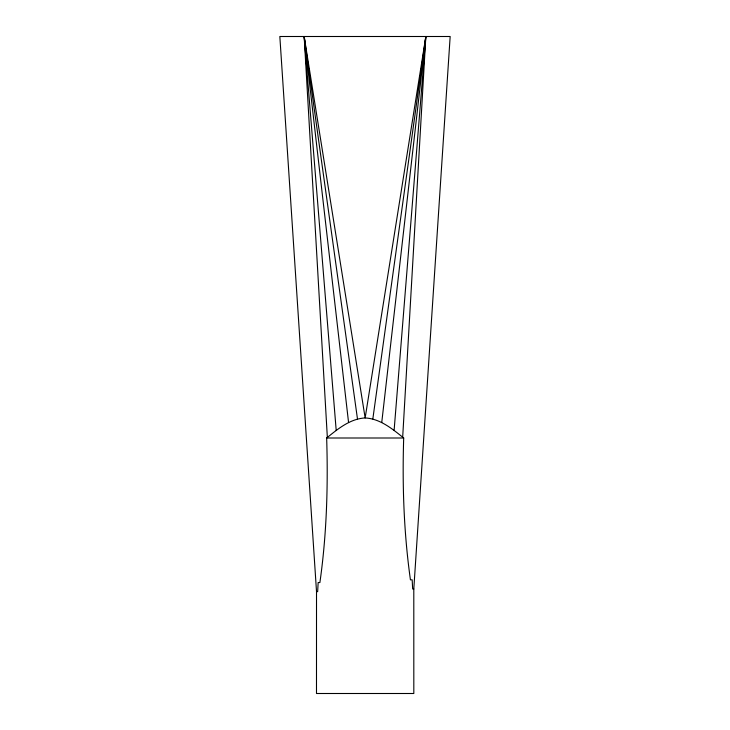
<?xml version="1.0" encoding="UTF-8"?>
<svg xmlns="http://www.w3.org/2000/svg" width="730" height="730" viewBox="0 0 730 730"><rect width="100%" height="100%" fill="white"/><g stroke="black" fill="none" stroke-linecap="round" stroke-linejoin="round"><path stroke-width="1.09" d="M316.519 591.638L316.491 693.5L413.819 693.5L413.8 588.982L450.164 36.5L279.836 36.5L316.519 591.638L317.659 591.638L318.152 582.54L319.895 582.54C326.693 534.688 328.171 486.335 326.657 438C337.88 428.921 350.108 418.755 365.155 417.934C380.23 418.746 392.421 428.957 403.69 438C402.193 485.432 403.836 532.873 410.433 579.83L412.167 579.83L412.66 588.982L413.8 588.982M402.677 437.27L425.836 36.5L365.155 417.934L304.164 36.5L327.35 437.498M394.118 430.289L425.836 36.5L372.829 418.974M381.744 422.515L425.836 36.5M326.657 438L403.69 438M336.192 430.289L304.164 36.5L357.481 418.974M304.164 36.5L348.566 422.515"/></g></svg>
